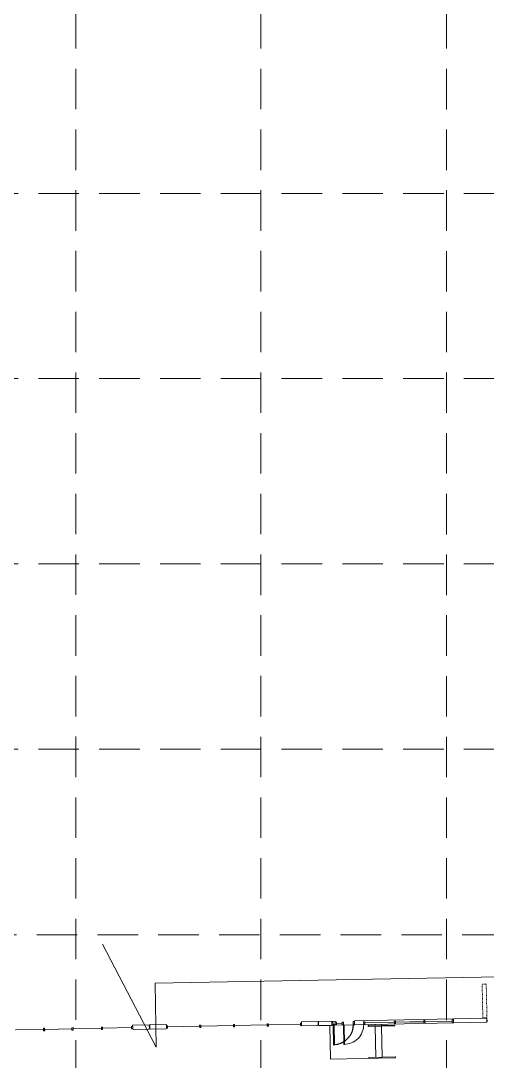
# Model space of a CAD drawing. Extents: x 2140663 to 2528301, y 336313 to 7007653.
# Drawn here: x 2527550.3 to 2527619.4, y 7006232.9 to 7006387.1 of the extents above; entities that cross this region are included whole.
import ezdxf

# ---------------------------------------------------------------- set-up
doc = ezdxf.new("R2010")
doc.units = 0
doc.header["$MEASUREMENT"] = 0
for name, pattern in [('HIDDEN', [0.375, 0.25, -0.125]), ('PHANTOM2', [1.25, 0.625, -0.125, 0.125, -0.125, 0.125, -0.125]), ('xdrc002ar$0$HIDDEN2', [0.1875, 0.125, -0.0625]), ('xdrc002pt$0$HIDDEN2', [0.1875, 0.125, -0.0625])]:
    doc.linetypes.add(name, pattern=pattern)
for name, color, linetype in [('1 PROPOSED CONTOURS', 43, 'Continuous'), ('GRID', 254, 'HIDDEN'), ('LIMITS OF DISTURBANCE', 1, 'HIDDEN'), ('xdrc002ar$0$BASE1$0$ADO', 8, 'Continuous'), ('xdrc002ar$0$BASE1$0$AFLHR', 7, 'Continuous'), ('xdrc002ar$0$BASE1$0$AFLST', 1, 'Continuous'), ('xdrc002ar$0$BASE1$0$awa', 7, 'Continuous'), ('xdrc002ar$0$BASE1$0$awaWING', 1, 'xdrc002ar$0$HIDDEN2'), ('xdrc002ar$0$WINDOWS', 8, 'Continuous'), ('xdrc002ar$0$xdrc002ar$0$C-PKNG-FACE-N', 1, 'Continuous'), ('xdrc002ar$0$XR3$0$BASE1$0$awa', 4, 'Continuous'), ('xdrc002ar$0$XR3$0$WINDOWS', 2, 'Continuous'), ('xdrc002bs$0$v-rail-road-exist-demo', 14, 'xdrc002bs$0$TRACKS'), ('xdrc002pt$0$V-ESMT-ACCS-N', 2, 'xdrc002pt$0$HIDDEN2'), ('xdrc002pt$0$v-prop-line', 3, 'PHANTOM2')]:
    doc.layers.add(name, color=color, linetype=linetype)
doc.linetypes.add('xdrc002bs$0$TRACKS', pattern='A,0.15,[130,ltypeshp.shx,S=0.25,R=0,X=0,Y=0],0.15', length=0.3)

# ---------------------------------------------------------------- blocks, each defined once
blk = doc.blocks.new('xdrc002ar$0$BASE1$0$36D')
at = {"layer": 'xdrc002ar$0$BASE1$0$ADO'}
blk.add_lwpolyline([(-1.75, 1.000444171950221e-11), (0, 1.000444171950221e-11), (0, -35.99999999999), (-1.75, -35.99999999999)], close=True, dxfattribs=at)
blk.add_arc((0, 1.000444171950221e-11), 36, 180, 270, dxfattribs=at)

msp = doc.modelspace()

# ---------------------------------------------------------------- linework, layer by layer
at = {"layer": '1 PROPOSED CONTOURS', "color": 43, "lineweight": 0}
msp.add_line((2527570.384585237, 7006234.932008939, 605), (2527562.436516013, 7006250.209917612, 605), dxfattribs=at)
at = {"layer": '1 PROPOSED CONTOURS', "color": 43, "lineweight": 0, "extrusion": (0.01900271673110885, -0.9998194320760311, 0), "elevation": -6956948.619000142}
msp.add_lwpolyline([(2660251.491908683, 605.0000000000005), (2660313.210063478, 605.0000000000005)], dxfattribs=at)
at = {"layer": '1 PROPOSED CONTOURS', "color": 43, "lineweight": 0, "extrusion": (0.9998345099428909, 0.01819210617985664, 0), "elevation": 2654610.266622073}
msp.add_lwpolyline([(6959093.640976486, 605), (6959103.133303533, 605)], dxfattribs=at)
at = {"layer": 'GRID', "color": 253, "linetype": 'HIDDEN', "lineweight": 0, "ltscale": 24}
for p, q in [((2527558.44858376, 7006031.986025713), (2527558.615889325, 7007623.424882863)), ((2527585.894514162, 7006031.98171064), (2527585.894514162, 7007624.562990395)), ((2527613.351986231, 7006031.977393753), (2527613.351986231, 7007624.562990395)), ((2527228.947377252, 7006361.51927518), (2528272.331315909, 7006361.51927518)), ((2527228.947377252, 7006334.061803108), (2528272.331315909, 7006334.061803108)), ((2527228.947377252, 7006306.604331039), (2528272.331315909, 7006306.604331039)), ((2527228.947377252, 7006279.146858971), (2528272.331315909, 7006279.146858971)), ((2527228.686696025, 7006251.597585191), (2528272.070634682, 7006251.597585191))]:
    msp.add_line(p, q, dxfattribs=at)
at = {"layer": 'LIMITS OF DISTURBANCE', "ltscale": 70, "const_width": 6}
msp.add_lwpolyline([(2527323.279507909, 7007478.034385583), (2527323.279507909, 7007463.102355542), (2527345.362386929, 7006446.874516389, 0.3527120601780434), (2527681.725039883, 7006131.321992346), (2528205.897920626, 7006144.525554366), (2528183.386823632, 7007495.015237641)], format="xyb", close=True, dxfattribs=at)
at = {"layer": 'xdrc002ar$0$BASE1$0$ADO', "color": 7, "lineweight": 0}
for points in [[(2527596.557822986, 7006238.692707885), (2527596.565857245, 7006238.296956255), (2527596.399224979, 7006238.293573409), (2527596.39119072, 7006238.689325039)], [(2527599.72383603, 7006238.756981959), (2527599.731870289, 7006238.361230329), (2527599.565238024, 7006238.357847483), (2527599.557203765, 7006238.753599113)]]:
    msp.add_lwpolyline(points, close=True, dxfattribs=at)
at = {"layer": 'xdrc002ar$0$BASE1$0$AFLHR', "color": 7, "lineweight": 0}
for p, q in [((2527599.796471668, 7006238.25835373), (2527596.713774756, 7006238.19577108)), ((2527605.673219017, 7006238.231795817), (2527601.819847877, 7006238.153567504)), ((2527602.81964147, 7006238.17386458), (2527602.81668148, 7006238.319667812)), ((2527596.211218172, 7006233.184540296), (2527596.109732794, 7006238.183508263)), ((2527605.675756151, 7006238.106821618), (2527601.822385011, 7006238.028593305)), ((2527602.915629724, 7006233.445674045), (2527602.822178605, 7006238.048890381)), ((2527605.771747523, 7006233.378631148), (2527596.211218172, 7006233.184540296)), ((2527605.769210389, 7006233.503605346), (2527601.915833976, 7006233.425376926))]:
    msp.add_line(p, q, dxfattribs=at)
for centre, radius, start, end in [((2527605.674487584, 7006238.169308718), 0.06249997500000001, 271.1630171137709, 91.16301711377088), ((2527601.821116444, 7006238.091080406), 0.06249997500000001, 91.16301711377088, 271.1630171137709), ((2527601.917104699, 7006233.362889871), 0.06249997500000001, 91.16301711377088, 271.1630171137709), ((2527605.770475838, 7006233.441118184), 0.0624999750776102, 271.1630171137709, 91.16301711377088)]:
    msp.add_arc(centre, radius, start, end, dxfattribs=at)
at = {"layer": 'xdrc002ar$0$BASE1$0$AFLST', "color": 7, "lineweight": 0}
for p, q in [((2527603.73315894, 7006238.338273466), (2527603.736118931, 7006238.192470233)), ((2527603.73315894, 7006238.338273466), (2527603.736118931, 7006238.192470233)), ((2527603.73315894, 7006238.338273466), (2527603.736118931, 7006238.192470233)), ((2527603.738656065, 7006238.067496033), (2527603.832107184, 7006233.464279698)), ((2527603.738656065, 7006238.067496033), (2527603.832107184, 7006233.464279698)), ((2527603.738656065, 7006238.067496033), (2527603.832107184, 7006233.464279698))]:
    msp.add_line(p, q, dxfattribs=at)
at = {"layer": 'xdrc002ar$0$BASE1$0$awa', "color": 7, "lineweight": 0}
for p, q in [((2527569.363409459, 7006238.244813562), (2527566.895167799, 7006238.194705131)), ((2527569.374396112, 7006237.703632837), (2527569.363409459, 7006238.244813562)), ((2527571.894135765, 7006238.296190511), (2527569.425894106, 7006238.24608208)), ((2527569.43688076, 7006237.704901354), (2527569.425894106, 7006238.24608208)), ((2527571.905122419, 7006237.755009785), (2527571.894135765, 7006238.296190511)), ((2527576.820761085, 7006237.854803475), (2527576.813149682, 7006238.229726072)), ((2527581.819715885, 7006237.956288586), (2527581.812104481, 7006238.331211185)), ((2527586.818670684, 7006238.057773699), (2527586.811059281, 7006238.432696297)), ((2527591.891256777, 7006238.702157388), (2527594.359498435, 7006238.752265818)), ((2527591.902243431, 7006238.160976662), (2527591.891256777, 7006238.702157388)), ((2527594.370485089, 7006238.211085093), (2527594.309275251, 7006238.146955312)), ((2527594.370485089, 7006238.211085093), (2527594.359498435, 7006238.752265818)), ((2527596.389076441, 7006238.793470205), (2527594.420733036, 7006238.753510341)), ((2527594.420733036, 7006238.753510341), (2527594.431719668, 7006238.212330721)), ((2527594.431719668, 7006238.212330721), (2527594.495482952, 7006238.150736945)), ((2527596.338852158, 7006238.188159675), (2527596.400070691, 7006238.251915342)), ((2527596.400070691, 7006238.251915342), (2527596.389076441, 7006238.793470206)), ((2527619.353087949, 7006239.259668715), (2527599.721721752, 7006238.861127124)), ((2527599.732716001, 7006238.319572262), (2527599.721721752, 7006238.861127125)), ((2527599.796471668, 7006238.25835373), (2527599.732716001, 7006238.319572262)), ((2527619.302863665, 7006238.654358185), (2527599.796471669, 7006238.258353728)), ((2527619.364074579, 7006238.718489084), (2527619.302863665, 7006238.654358185)), ((2527619.353087949, 7006239.259668715), (2527619.364074579, 7006238.718489084)), ((2527553.700547412, 7006237.385433862), (2527553.692936008, 7006237.76035646)), ((2527557.908012116, 7006237.470850723), (2527557.900400713, 7006237.845773322)), ((2527562.282109085, 7006237.55965043), (2527562.274497682, 7006237.934573028)), ((2527566.906154453, 7006237.653524406), (2527566.895167799, 7006238.194705131)), ((2527566.906154453, 7006237.653524406), (2527566.969916617, 7006237.591931715)), ((2527569.313186274, 7006237.639503056), (2527566.969916617, 7006237.591931715)), ((2527569.374396112, 7006237.703632837), (2527569.313186273, 7006237.639503056)), ((2527569.43688076, 7006237.704901354), (2527569.500642924, 7006237.643308664)), ((2527571.843912581, 7006237.690880004), (2527569.500642924, 7006237.643308664)), ((2527571.905122419, 7006237.755009785), (2527571.843912581, 7006237.690880004)), ((2527591.902243431, 7006238.160976662), (2527591.966005594, 7006238.099383972)), ((2527591.966005594, 7006238.099383972), (2527594.309275251, 7006238.146955312)), ((2527596.338852158, 7006238.188159675), (2527594.495482952, 7006238.150736945)), ((2527596.338852158, 7006238.188159675), (2527596.567971523, 7006238.192811089))]:
    msp.add_line(p, q, dxfattribs=at)
at = {"layer": 'xdrc002ar$0$BASE1$0$awaWING', "color": 7, "lineweight": 0, "ltscale": 0.5}
for p, q in [((2527619.187832423, 7006244.319858043), (2527618.646277622, 7006244.308860671)), ((2527618.747791842, 7006239.309893291), (2527618.646277622, 7006244.308860671)), ((2527619.187832423, 7006244.319858043), (2527619.251588441, 7006244.258639879)), ((2527619.350564801, 7006239.384646684), (2527619.251588441, 7006244.258639879)), ((2527618.747791842, 7006239.309893291), (2527619.28934664, 7006239.320890664)), ((2527619.350564801, 7006239.384646684), (2527619.28934664, 7006239.320890664))]:
    msp.add_line(p, q, dxfattribs=at)
at = {"layer": 'xdrc002ar$0$WINDOWS', "color": 7, "linetype": 'Continuous', "lineweight": 0}
for p, q in [((2527576.813149682, 7006238.229726072), (2527576.979781947, 7006238.233108918)), ((2527576.98739335, 7006237.85818632), (2527576.979781947, 7006238.233108918)), ((2527581.978736747, 7006238.334594031), (2527581.812104481, 7006238.331211185)), ((2527581.98634815, 7006237.959671433), (2527581.978736747, 7006238.334594031)), ((2527586.814442127, 7006238.266064031), (2527581.982119592, 7006238.167961765)), ((2527586.811059281, 7006238.432696297), (2527586.977691546, 7006238.436079144)), ((2527586.98530295, 7006238.061156545), (2527586.977691546, 7006238.436079144)), ((2527591.731382608, 7006238.365884149), (2527586.981074392, 7006238.269446877)), ((2527591.727999762, 7006238.532516415), (2527591.894632027, 7006238.535899261)), ((2527591.735611165, 7006238.157593817), (2527591.727999762, 7006238.532516415)), ((2527591.902243431, 7006238.160976662), (2527591.894632027, 7006238.535899261)), ((2527553.696318854, 7006237.593724194), (2527549.572170282, 7006237.509998756)), ((2527553.692936008, 7006237.76035646), (2527553.859568274, 7006237.763739306)), ((2527553.700547412, 7006237.385433862), (2527553.867179677, 7006237.388816708)), ((2527553.867179677, 7006237.388816708), (2527553.859568274, 7006237.763739306)), ((2527557.903783558, 7006237.679141055), (2527553.86295112, 7006237.597107041)), ((2527557.903783558, 7006237.679141055), (2527553.946267253, 7006237.598798463)), ((2527558.067032978, 7006237.849156167), (2527557.900400713, 7006237.845773322)), ((2527558.074644382, 7006237.47423357), (2527557.908012116, 7006237.470850723)), ((2527558.074644382, 7006237.47423357), (2527558.067032978, 7006237.849156167)), ((2527562.277880528, 7006237.767940762), (2527558.070415824, 7006237.682523902)), ((2527562.274497682, 7006237.934573028), (2527562.441129948, 7006237.937955875)), ((2527562.282109085, 7006237.55965043), (2527562.448741351, 7006237.563033276)), ((2527562.448741351, 7006237.563033276), (2527562.441129948, 7006237.937955875)), ((2527566.73529363, 7006237.858431892), (2527562.444512794, 7006237.771323608)), ((2527566.731910784, 7006238.025064158), (2527566.89854305, 7006238.028447004)), ((2527566.739522188, 7006237.65014156), (2527566.731910784, 7006238.025064158)), ((2527566.906154453, 7006237.653524406), (2527566.739522188, 7006237.65014156)), ((2527566.906154453, 7006237.653524406), (2527566.89854305, 7006238.028447004)), ((2527572.06414328, 7006238.133315229), (2527571.897511015, 7006238.129932383)), ((2527571.905122419, 7006237.755009785), (2527571.897511015, 7006238.129932383)), ((2527572.071754684, 7006237.758392631), (2527571.905122419, 7006237.755009785)), ((2527572.071754684, 7006237.758392631), (2527572.06414328, 7006238.133315229)), ((2527576.816532528, 7006238.063093807), (2527572.067526127, 7006237.966682963)), ((2527576.820761085, 7006237.854803475), (2527576.98739335, 7006237.85818632)), ((2527581.815487327, 7006238.164578918), (2527576.983164793, 7006238.066476652)), ((2527581.815487327, 7006238.164578918), (2527577.066480926, 7006238.068168076)), ((2527581.98634815, 7006237.959671433), (2527581.819715885, 7006237.956288586)), ((2527586.818670684, 7006238.057773699), (2527586.98530295, 7006238.061156545)), ((2527591.902243431, 7006238.160976662), (2527591.735611165, 7006238.157593817))]:
    msp.add_line(p, q, dxfattribs=at)
at = {"layer": 'xdrc002ar$0$xdrc002ar$0$C-PKNG-FACE-N', "color": 7, "linetype": 'Continuous', "lineweight": 0}
for centre, radius, start, end in [((2527731.944868506, 7006495.461958744), 372.7365509038806, 212.5615500005456, 241.6352742684922), ((2527619.754177943, 7006357.529053601), 153.02239237876, 233.4677340327644, 248.9684166535905)]:
    msp.add_arc(centre, radius, start, end, dxfattribs=at)
at = {"layer": 'xdrc002ar$0$XR3$0$BASE1$0$awa', "color": 7, "lineweight": 0}
for p, q in [((2527569.361162342, 7006238.244759483), (2527566.892920669, 7006238.194651752)), ((2527569.372148843, 7006237.703578754), (2527569.361162342, 7006238.244759483)), ((2527571.891888663, 7006238.296135714), (2527569.42364699, 7006238.246027984)), ((2527569.434633491, 7006237.704847255), (2527569.42364699, 7006238.246027984)), ((2527571.902875164, 7006237.754954986), (2527571.891888663, 7006238.296135714)), ((2527591.88900979, 7006238.702096921), (2527594.357251463, 7006238.752204653)), ((2527591.899996291, 7006238.160916193), (2527591.88900979, 7006238.702096921)), ((2527594.368237964, 7006238.211023924), (2527594.307028108, 7006238.146894161)), ((2527594.368237964, 7006238.211023924), (2527594.357251463, 7006238.752204653)), ((2527594.419736112, 7006238.753473153), (2527596.887977784, 7006238.803580884)), ((2527594.430722612, 7006238.212292425), (2527594.419736112, 7006238.753473153)), ((2527594.430722612, 7006238.212292425), (2527594.494484758, 7006238.150699714)), ((2527596.898964285, 7006238.262400156), (2527596.837754429, 7006238.198270391)), ((2527596.898964285, 7006238.262400156), (2527596.887977784, 7006238.803580884)), ((2527619.350841121, 7006239.259600462), (2527614.384365736, 7006239.158776132)), ((2527614.395352236, 7006238.617595404), (2527614.384365736, 7006239.158776132)), ((2527614.395352236, 7006238.617595404), (2527614.459114382, 7006238.556002694)), ((2527619.300617765, 7006238.65428997), (2527614.459114382, 7006238.556002694)), ((2527619.361827621, 7006238.718419733), (2527619.300617765, 7006238.65428997)), ((2527619.361827621, 7006238.718419733), (2527619.35084112, 7006239.259600462)), ((2527566.90390717, 7006237.653471024), (2527566.892920669, 7006238.194651752)), ((2527566.90390717, 7006237.653471024), (2527566.967669316, 7006237.591878313)), ((2527569.310938986, 7006237.639448991), (2527566.967669316, 7006237.591878313)), ((2527569.372148843, 7006237.703578754), (2527569.310938986, 7006237.639448991)), ((2527569.434633491, 7006237.704847255), (2527569.498395637, 7006237.643254545)), ((2527571.841665308, 7006237.690825221), (2527569.498395637, 7006237.643254545)), ((2527571.902875164, 7006237.754954986), (2527571.841665308, 7006237.690825221)), ((2527591.899996291, 7006238.160916193), (2527591.963758437, 7006238.099323482)), ((2527591.963758437, 7006238.099323482), (2527594.307028108, 7006238.146894161)), ((2527594.494484758, 7006238.150699714), (2527596.837754429, 7006238.198270391))]:
    msp.add_line(p, q, dxfattribs=at)
at = {"layer": 'xdrc002ar$0$XR3$0$WINDOWS', "color": 7, "linetype": 'Continuous', "lineweight": 0}
for p, q in [((2527576.810902562, 7006238.22966988), (2527576.977534828, 7006238.233052679)), ((2527576.818513859, 7006237.85474728), (2527576.810902562, 7006238.22966988)), ((2527576.985146125, 7006237.85813008), (2527576.977534828, 7006238.233052679)), ((2527581.976489657, 7006238.334536374), (2527581.80985739, 7006238.331153575)), ((2527581.817468687, 7006237.956230976), (2527581.80985739, 7006238.331153575)), ((2527581.984100954, 7006237.959613774), (2527581.976489657, 7006238.334536374)), ((2527586.812195017, 7006238.266005004), (2527581.979872455, 7006238.167904108)), ((2527586.808812218, 7006238.432637271), (2527586.975444485, 7006238.43602007)), ((2527586.816423515, 7006238.057714672), (2527586.808812218, 7006238.432637271)), ((2527586.983055782, 7006238.061097469), (2527586.975444485, 7006238.43602007)), ((2527591.729135526, 7006238.365823727), (2527586.978827283, 7006238.269387803)), ((2527591.725752727, 7006238.532455994), (2527591.892384994, 7006238.535838793)), ((2527591.733364024, 7006238.157533395), (2527591.725752727, 7006238.532455994)), ((2527591.899996291, 7006238.160916193), (2527591.892384994, 7006238.535838793)), ((2527597.057985255, 7006238.640705554), (2527596.891352988, 7006238.637322755)), ((2527596.898964285, 7006238.262400156), (2527596.891352988, 7006238.637322755)), ((2527596.898964285, 7006238.262400156), (2527597.065596552, 7006238.265782954)), ((2527597.065596552, 7006238.265782954), (2527597.057985255, 7006238.640705554)), ((2527597.061368053, 7006238.474073287), (2527597.934898803, 7006238.491806819)), ((2527598.098148271, 7006238.661821885), (2527597.931516005, 7006238.658439086)), ((2527597.939127302, 7006238.283516486), (2527597.931516005, 7006238.658439086)), ((2527598.105759568, 7006238.286899285), (2527597.939127302, 7006238.283516486)), ((2527598.105759568, 7006238.286899285), (2527598.098148271, 7006238.661821885)), ((2527598.105759582, 7006238.286899285), (2527598.164958573, 7006235.370834623)), ((2527598.189075716, 7006238.288590685), (2527598.248274706, 7006235.372526023)), ((2527601.264161334, 7006238.726095061), (2527601.097529068, 7006238.722712263)), ((2527601.105140365, 7006238.347789663), (2527601.097529068, 7006238.722712263)), ((2527601.271772631, 7006238.351172462), (2527601.105140365, 7006238.347789663)), ((2527601.271772631, 7006238.351172462), (2527601.264161334, 7006238.726095061)), ((2527601.267544133, 7006238.559462794), (2527605.641654294, 7006238.648261528)), ((2527605.638271495, 7006238.814893795), (2527605.804903761, 7006238.818276593)), ((2527605.645882792, 7006238.439971196), (2527605.638271495, 7006238.814893795)), ((2527605.645882792, 7006238.439971196), (2527605.812515059, 7006238.443353994)), ((2527605.812515059, 7006238.443353994), (2527605.804903761, 7006238.818276593)), ((2527605.80828656, 7006238.651644327), (2527610.015764454, 7006238.737060262)), ((2527605.80828656, 7006238.651644327), (2527609.932448321, 7006238.735368863)), ((2527610.179013922, 7006238.907075328), (2527610.012381656, 7006238.903692529)), ((2527610.019992953, 7006238.52876993), (2527610.012381656, 7006238.903692529)), ((2527610.186625219, 7006238.532152728), (2527610.019992953, 7006238.52876993)), ((2527610.186625219, 7006238.532152728), (2527610.179013922, 7006238.907075328)), ((2527610.182396721, 7006238.740443061), (2527614.224491499, 7006238.822501556)), ((2527614.221108701, 7006238.989133823), (2527614.387740967, 7006238.992516622)), ((2527614.228719998, 7006238.614211223), (2527614.221108701, 7006238.989133823)), ((2527614.228719998, 7006238.614211223), (2527614.395352264, 7006238.617594022)), ((2527614.395352264, 7006238.617594022), (2527614.387740967, 7006238.992516622)), ((2527553.694071554, 7006237.593674556), (2527549.569922959, 7006237.509950288)), ((2527553.690688755, 7006237.760306823), (2527553.857321022, 7006237.763689621)), ((2527553.698300052, 7006237.385384223), (2527553.690688755, 7006237.760306823)), ((2527553.698300052, 7006237.385384223), (2527553.864932319, 7006237.388767022)), ((2527553.864932319, 7006237.388767022), (2527553.857321022, 7006237.763689621)), ((2527557.901536282, 7006237.679090225), (2527553.86070382, 7006237.597057355)), ((2527557.901536282, 7006237.679090225), (2527553.944019954, 7006237.598748754)), ((2527558.06478575, 7006237.849105289), (2527557.898153483, 7006237.845722491)), ((2527557.90576478, 7006237.470799891), (2527557.898153483, 7006237.845722491)), ((2527558.072397047, 7006237.47418269), (2527557.90576478, 7006237.470799891)), ((2527558.072397047, 7006237.47418269), (2527558.06478575, 7006237.849105289)), ((2527562.275633276, 7006237.767888691), (2527558.068168548, 7006237.682473022)), ((2527562.272250478, 7006237.934520958), (2527562.438882744, 7006237.937903757)), ((2527562.279861775, 7006237.559598359), (2527562.272250478, 7006237.934520958)), ((2527562.279861775, 7006237.559598359), (2527562.446494041, 7006237.562981157)), ((2527562.446494041, 7006237.562981157), (2527562.438882744, 7006237.937903757)), ((2527566.733046405, 7006237.858378557), (2527562.442265543, 7006237.77127149)), ((2527566.729663606, 7006238.025010824), (2527566.896295872, 7006238.028393623)), ((2527566.737274903, 7006237.650088225), (2527566.729663606, 7006238.025010824)), ((2527566.903907169, 7006237.653471024), (2527566.737274903, 7006237.650088225)), ((2527566.903907169, 7006237.653471024), (2527566.896295872, 7006238.028393623)), ((2527572.061896133, 7006238.133260383), (2527571.895263867, 7006238.129877585)), ((2527571.902875164, 7006237.754954985), (2527571.895263867, 7006238.129877585)), ((2527572.06950743, 7006237.758337784), (2527571.902875164, 7006237.754954985)), ((2527572.06950743, 7006237.758337784), (2527572.061896133, 7006238.133260383)), ((2527576.81428536, 7006238.063037613), (2527572.065278932, 7006237.966628117)), ((2527576.818513859, 7006237.85474728), (2527576.985146125, 7006237.85813008)), ((2527581.813240188, 7006238.16452131), (2527576.980917627, 7006238.066420414)), ((2527581.813240188, 7006238.16452131), (2527577.06423376, 7006238.068111812)), ((2527581.984100954, 7006237.959613774), (2527581.817468687, 7006237.956230976)), ((2527586.816423515, 7006238.057714672), (2527586.983055782, 7006238.061097469)), ((2527591.899996291, 7006238.160916193), (2527591.733364024, 7006238.157533395)), ((2527598.164958573, 7006235.370834623), (2527598.248274706, 7006235.372526023))]:
    msp.add_line(p, q, dxfattribs=at)
msp.add_arc((2527598.189075716, 7006238.288590685), 2.916665499995562, 269.5257561934334, 1.163000675515473, dxfattribs=at)
at = {"layer": 'xdrc002bs$0$v-rail-road-exist-demo', "color": 7, "lineweight": 0, "ltscale": 0.1}
msp.add_lwpolyline([(2527406.993449498, 7006362.756524464, 0.2893170627698015), (2527718.472789923, 7006137.537521685, 0.2893170627698015)], format="xyb", dxfattribs=at)
at = {"layer": 'xdrc002pt$0$V-ESMT-ACCS-N', "color": 7, "lineweight": 0}
for centre, radius, start, end in [((2527731.941730154, 7006495.772756338), 330.7353770566877, 214.0606279591491, 239.6416565871911), ((2527731.94173015, 7006495.772756336), 354.7352810526592, 214.0303340367748, 239.6416565874441)]:
    msp.add_arc(centre, radius, start, end, dxfattribs=at)
at = {"layer": 'xdrc002pt$0$v-prop-line', "color": 7, "lineweight": 0}
msp.add_arc((2527731.94322961, 7006495.76971355), 379.6700000006037, 181.1630531336929, 242.8448308904258, dxfattribs=at)

# ---------------------------------------------------------------- block references
at = {"layer": 'xdrc002ar$0$BASE1$0$ADO', "color": 7, "lineweight": 0, "xscale": -0.0833333006104392, "yscale": 0.08333330060098731, "zscale": 0.08333330000000001, "rotation": 1.163017357426961}
msp.add_blockref('xdrc002ar$0$BASE1$0$36D', (2527596.565857245, 7006238.296956255), dxfattribs=at)

doc.saveas('drawing.dxf')
